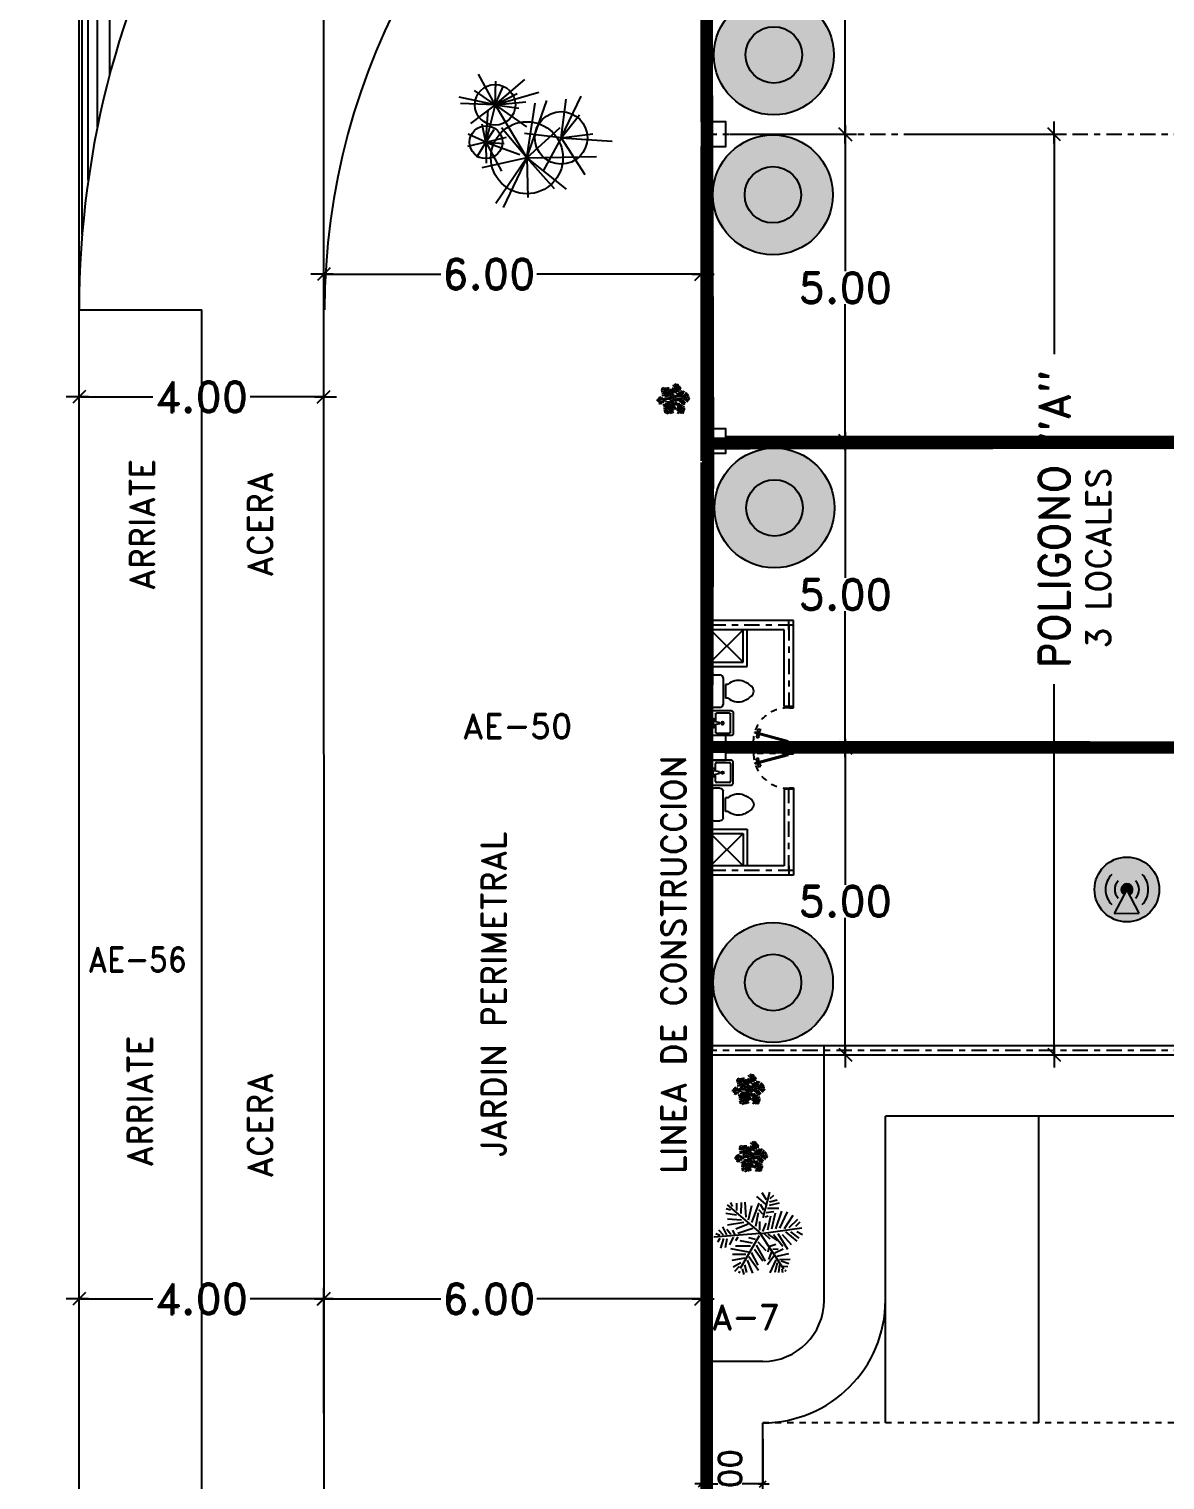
# Model space of a CAD drawing. Header units: millimetres. Extents: x 1590 to 1932, y -48 to 167.
# Drawn here: x 1619.78 to 1638.29, y 21.73 to 45.38 of the extents above; entities that cross this region are included whole.
import ezdxf
from ezdxf.enums import TextEntityAlignment as Align

# ---------------------------------------------------------------- set-up
doc = ezdxf.new("R2010")
doc.units = ezdxf.units.MM
doc.header["$LTSCALE"] = 0.1
doc.header["$MEASUREMENT"] = 0
doc.header["$PDMODE"] = 35
doc.header["$PDSIZE"] = 0.75
for name, pattern in [('CENTERX2', [4, 2.5, -0.5, 0.5, -0.5]), ('DASHED', [0.75, 0.5, -0.25]), ('HIDDEN2', [0.1875, 0.125, -0.0625])]:
    doc.linetypes.add(name, pattern=pattern)
doc.layers.get('0').update_dxf_attribs({"linetype": 'CONTINUOUS'})
doc.layers.get('DEFPOINTS').update_dxf_attribs({"linetype": 'CONTINUOUS'})
for name, color, linetype in [('_KTI_CONTROL', 7, 'CONTINUOUS'), ('A-FURN-PLNT', 1, 'CONTINUOUS'), ('ACCESSP02', 7, 'CONTINUOUS'), ('C-PRKG-CARS', 1, 'CONTINUOUS'), ('CABLEADO', 172, 'CONTINUOUS'), ('CALLES', 3, 'CONTINUOUS'), ('CAMARAS', 253, 'CONTINUOUS'), ('P-FIXT', 1, 'CONTINUOUS'), ('PARED', 4, 'CONTINUOUS'), ('PAREDES', 3, 'CONTINUOUS'), ('TERRENO', 4, 'CONTINUOUS'), ('TEXT', 3, 'CONTINUOUS')]:
    doc.layers.add(name, color=color, linetype=linetype)
doc.styles.add('ATT', font='txt')
doc.styles.add('ROMAND', font='romand.shx')
doc.dimstyles.new('URBA', dxfattribs={"dimtxt": 20, "dimasz": 0.5, "dimexe": 1.25, "dimexo": 0.63, "dimgap": 0.63, "dimtad": 0, "dimtih": 1, "dimtoh": 1, "dimzin": 1, "dimdsep": 46, "dimtxsty": 'ROMAND', "dimcen": 2.5, "dimclrd": 1, "dimclre": 1, "dimclrt": 3, "dimadec": 0, "dimazin": 0, "dimtfac": 1, "dimtmove": 0, "dimatfit": 3, "dimfxl": 1, "dimtvp": 1, "dimtolj": 1, "dimtzin": 1, "dimarcsym": 0})

# ---------------------------------------------------------------- blocks, each defined once
blk = doc.blocks.new('ARB-2')
at = {"color": 3}
for p, q in [((-0.071, 0.399), (-0.09, 0.651)), ((-0.071, 0.399), (-0.286, 0.557)), ((-0.071, 0.399), (-0.164, 0.554)), ((-0.071, 0.399), (0.004, 0.552)), ((-0.071, 0.399), (-0.295, 0.511)), ((-0.071, 0.399), (0.037, 0.497)), ((-0.071, 0.399), (0.201, 0.478)), ((-0.071, 0.399), (0.07, 0.44)), ((-0.071, 0.399), (-0.29, 0.348)), ((-0.071, 0.399), (-0.242, 0.179)), ((-0.242, 0.179), (-0.13, 0.387)), ((-0.071, 0.399), (0.108, 0.41)), ((-0.071, 0.399), (-0.017, -0.045)), ((-0.071, 0.399), (-0.017, -0.045)), ((-0.051, 0.398), (-0.071, 0.399)), ((-0.071, 0.399), (0.071, 0.162)), ((-0.071, 0.399), (0.256, 0.354)), ((-0.071, 0.399), (0.075, 0.306)), ((-0.071, 0.399), (0.142, 0.328)), ((-0.242, 0.179), (-0.337, 0.285)), ((-0.242, 0.179), (-0.214, 0.309)), ((-0.242, 0.179), (-0.15, 0.238)), ((-0.017, -0.045), (-0.097, 0.227)), ((-0.017, -0.045), (0.2, 0.292)), ((-0.017, -0.045), (0.284, 0.274)), ((0.268, -0.015), (0.415, 0.225)), ((-0.242, 0.179), (-0.376, 0.205)), ((-0.242, 0.179), (-0.35, 0.106)), ((-0.242, 0.179), (-0.303, 0.04)), ((-0.242, 0.179), (-0.226, -0.059)), ((-0.242, 0.179), (-0.054, -0.003)), ((-0.242, 0.179), (-0.092, 0.152)), ((-0.242, 0.179), (-0.126, 0.117)), ((-0.242, 0.179), (-0.242, 0.179)), ((0.268, -0.015), (0.038, 0.123)), ((0.268, -0.015), (0.524, 0.201)), ((0.268, -0.015), (0.413, 0.108)), ((-0.017, -0.045), (-0.345, 0.023)), ((-0.017, -0.045), (0.292, 0.056)), ((0.268, -0.015), (0.458, 0.082)), ((-0.017, -0.045), (-0.359, -0.256)), ((-0.017, -0.045), (-0.322, -0.304)), ((-0.017, -0.045), (-0.128, -0.31)), ((-0.017, -0.045), (0.149, -0.37)), ((-0.017, -0.045), (0.446, -0.242)), ((-0.017, -0.045), (0.073, -0.329)), ((0.268, -0.015), (0.052, -0.179)), ((0.268, -0.015), (0.596, -0.189)), ((0.268, -0.015), (0.316, -0.327)), ((0.268, -0.015), (0.488, -0.083))]:
    blk.add_line(p, q, dxfattribs=at)
for centre, radius in [((-0.071, 0.399), 0.147), ((-0.242, 0.179), 0.119), ((-0.017, -0.045), 0.261), ((0.268, -0.015), 0.19)]:
    blk.add_circle(centre, radius, dxfattribs=at)
blk = doc.blocks.new('UTP1$0$DIMBLOCK')
at = {"color": 1}
blk.add_line((-7.5, 0), (10.5, 0), dxfattribs=at)
at = {"color": 4}
blk.add_line((-5.25, -5.25), (5.25, 5.25), dxfattribs=at)
blk = doc.blocks.new('*D124')
at = {"layer": 'CALLES', "color": 1, "linetype": 'Continuous', "transparency": 16777216}
for p, q in [((1624.581, 39.523), (1624.581, 41.566)), ((1624.601, 41.386), (1626.488, 41.386)), ((1630.716, 41.386), (1628.052, 41.386)), ((1630.736, 39.523), (1630.736, 41.566))]:
    blk.add_line(p, q, dxfattribs=at)
at = {"layer": 'DEFPOINTS', "color": 0, "linetype": 'Continuous', "transparency": 16777216}
for p in [(1630.736, 41.386), (1624.581, 39.461), (1630.736, 39.461)]:
    blk.add_point(p, dxfattribs=at)
at = {"layer": 'CALLES', "color": 1, "linetype": 'Continuous', "transparency": 16777216, "xscale": 0.02, "yscale": 0.02, "zscale": 0.02, "rotation": 180}
blk.add_blockref('UTP1$0$DIMBLOCK', (1624.581, 41.386), dxfattribs=at)
at = {"layer": 'CALLES', "color": 1, "linetype": 'Continuous', "transparency": 16777216, "xscale": 0.02, "yscale": 0.02, "zscale": 0.02}
blk.add_blockref('UTP1$0$DIMBLOCK', (1630.736, 41.386), dxfattribs=at)
at = {"layer": 'CALLES', "color": 3, "linetype": 'Continuous', "transparency": 16777216, "insert": (1627.27, 41.386), "char_height": 0.5, "attachment_point": 5, "style": 'ROMAND'}
blk.add_mtext('\\A1;6.00', dxfattribs=at)
blk = doc.blocks.new('*D135')
at = {"layer": 'CALLES', "color": 1, "linetype": 'Continuous', "transparency": 16777216}
for p, q in [((1630.736, 22.399), (1630.736, 21.659)), ((1631.736, 22.399), (1631.736, 21.659)), ((1630.746, 21.669), (1631.005, 21.669)), ((1631.726, 21.669), (1631.4, 21.669))]:
    blk.add_line(p, q, dxfattribs=at)
at = {"layer": 'DEFPOINTS', "color": 0, "linetype": 'Continuous', "transparency": 16777216}
for p in [(1630.736, 22.409), (1631.736, 22.409), (1630.736, 21.669)]:
    blk.add_point(p, dxfattribs=at)
at = {"layer": 'CALLES', "color": 1, "linetype": 'Continuous', "transparency": 16777216, "xscale": 0.01, "yscale": 0.01, "zscale": 0.01, "rotation": 180}
blk.add_blockref('UTP1$0$DIMBLOCK', (1630.736, 21.669), dxfattribs=at)
at = {"layer": 'CALLES', "color": 1, "linetype": 'Continuous', "transparency": 16777216, "xscale": 0.01, "yscale": 0.01, "zscale": 0.01}
blk.add_blockref('UTP1$0$DIMBLOCK', (1631.736, 21.669), dxfattribs=at)
at = {"layer": 'CALLES', "color": 2, "linetype": 'Continuous', "transparency": 16777216, "insert": (1631.202, 21.669), "char_height": 0.375, "attachment_point": 5, "rotation": 90, "style": 'ROMAND'}
blk.add_mtext('\\A1;1.00', dxfattribs=at)
blk = doc.blocks.new('*D136')
at = {"layer": 'CALLES', "color": 1, "linetype": 'Continuous', "transparency": 16777216}
for p, q in [((1624.581, 22.822), (1624.581, 24.866)), ((1630.736, 22.822), (1630.736, 24.866)), ((1624.601, 24.686), (1626.488, 24.686)), ((1630.716, 24.686), (1628.052, 24.686))]:
    blk.add_line(p, q, dxfattribs=at)
at = {"layer": 'DEFPOINTS', "color": 0, "linetype": 'Continuous', "transparency": 16777216}
for p in [(1630.736, 24.686), (1624.581, 22.76), (1630.736, 22.76)]:
    blk.add_point(p, dxfattribs=at)
at = {"layer": 'CALLES', "color": 1, "linetype": 'Continuous', "transparency": 16777216, "xscale": 0.02, "yscale": 0.02, "zscale": 0.02, "rotation": 180}
blk.add_blockref('UTP1$0$DIMBLOCK', (1624.581, 24.686), dxfattribs=at)
at = {"layer": 'CALLES', "color": 1, "linetype": 'Continuous', "transparency": 16777216, "xscale": 0.02, "yscale": 0.02, "zscale": 0.02}
blk.add_blockref('UTP1$0$DIMBLOCK', (1630.736, 24.686), dxfattribs=at)
at = {"layer": 'CALLES', "color": 3, "linetype": 'Continuous', "transparency": 16777216, "insert": (1627.27, 24.686), "char_height": 0.5, "attachment_point": 5, "style": 'ROMAND'}
blk.add_mtext('\\A1;6.00', dxfattribs=at)
blk = doc.blocks.new('*D137')
at = {"color": 1, "linetype": 'Continuous', "lineweight": -2, "transparency": 16777216}
for p, q in [((1620.593, 24.16), (1620.593, 24.866)), ((1624.58, 24.16), (1624.58, 24.866)), ((1620.613, 24.686), (1621.793, 24.686)), ((1624.56, 24.686), (1623.38, 24.686))]:
    blk.add_line(p, q, dxfattribs=at)
at = {"layer": 'DEFPOINTS', "color": 0, "linetype": 'Continuous', "transparency": 16777216}
for p in [(1620.593, 24.686), (1620.593, 24.098), (1624.58, 24.098)]:
    blk.add_point(p, dxfattribs=at)
at = {"color": 1, "linetype": 'Continuous', "lineweight": -2, "transparency": 16777216, "xscale": 0.02, "yscale": 0.02, "zscale": 0.02, "rotation": 180}
blk.add_blockref('UTP1$0$DIMBLOCK', (1620.593, 24.686), dxfattribs=at)
at = {"color": 1, "linetype": 'Continuous', "lineweight": -2, "transparency": 16777216, "xscale": 0.02, "yscale": 0.02, "zscale": 0.02}
blk.add_blockref('UTP1$0$DIMBLOCK', (1624.58, 24.686), dxfattribs=at)
at = {"color": 3, "linetype": 'Continuous', "transparency": 16777216, "insert": (1622.586, 24.686), "char_height": 0.5, "attachment_point": 5, "style": 'ROMAND'}
blk.add_mtext('\\A1;4.00', dxfattribs=at)
blk = doc.blocks.new('*D138')
at = {"color": 1, "linetype": 'Continuous', "lineweight": -2, "transparency": 16777216}
for p, q in [((1620.593, 38.861), (1620.593, 39.566)), ((1624.58, 38.861), (1624.58, 39.566)), ((1620.613, 39.386), (1621.793, 39.386)), ((1624.56, 39.386), (1623.38, 39.386))]:
    blk.add_line(p, q, dxfattribs=at)
at = {"layer": 'DEFPOINTS', "color": 0, "linetype": 'Continuous', "transparency": 16777216}
for p in [(1620.593, 39.386), (1620.593, 38.798), (1624.58, 38.798)]:
    blk.add_point(p, dxfattribs=at)
at = {"color": 1, "linetype": 'Continuous', "lineweight": -2, "transparency": 16777216, "xscale": 0.02, "yscale": 0.02, "zscale": 0.02, "rotation": 180}
blk.add_blockref('UTP1$0$DIMBLOCK', (1620.593, 39.386), dxfattribs=at)
at = {"color": 1, "linetype": 'Continuous', "lineweight": -2, "transparency": 16777216, "xscale": 0.02, "yscale": 0.02, "zscale": 0.02}
blk.add_blockref('UTP1$0$DIMBLOCK', (1624.58, 39.386), dxfattribs=at)
at = {"color": 3, "linetype": 'Continuous', "transparency": 16777216, "insert": (1622.586, 39.386), "char_height": 0.5, "attachment_point": 5, "style": 'ROMAND'}
blk.add_mtext('\\A1;4.00', dxfattribs=at)
blk = doc.blocks.new('12PPLT13')
at = {"color": 0, "linetype": 'ByBlock'}
for p, q in [((0.043, 0.216), (0.118, 0.512)), ((0.018, 0.032), (-0.372, 0.365)), ((-0.313, 0.348), (-0.334, 0.395)), ((-0.264, 0.301), (-0.264, 0.385)), ((-0.213, 0.267), (-0.209, 0.393)), ((-0.154, 0.223), (-0.166, 0.397)), ((-0.13, 0.192), (-0.091, 0.357)), ((-0.091, 0.16), (-0.004, 0.385)), ((0.072, 0.374), (-0.032, 0.463)), ((0.05, 0.305), (0.011, 0.37)), ((0.082, 0.423), (0.032, 0.506)), ((0.114, 0.402), (0.206, 0.423)), ((0.114, 0.362), (0.232, 0.388)), ((0.125, 0.441), (0.165, 0.477)), ((-0.269, 0.244), (-0.391, 0.267)), ((-0.34, 0.304), (-0.387, 0.319)), ((-0.209, 0.188), (-0.374, 0.2)), ((-0.044, 0.117), (-0.012, 0.275)), ((0.039, 0.256), (-0.007, 0.309)), ((0.003, 0.07), (0.003, 0.172)), ((0.064, 0.226), (0.1, 0.238)), ((0.078, 0.277), (0.167, 0.287)), ((0.092, 0.327), (0.224, 0.327)), ((0.095, 0.074), (0.13, 0.239)), ((0.145, 0.085), (0.185, 0.271)), ((0.189, 0.085), (0.26, 0.294)), ((0.236, 0.093), (0.327, 0.286)), ((0.292, 0.089), (0.393, 0.247)), ((0.346, 0.104), (0.445, 0.2)), ((0.007, 0.034), (-0.532, -0.012)), ((-0.461, 0.009), (-0.508, 0.027)), ((-0.421, 0.013), (-0.475, 0.073)), ((-0.38, 0.017), (-0.429, 0.11)), ((-0.335, 0.019), (-0.382, 0.08)), ((-0.181, 0.16), (-0.372, 0.13)), ((-0.289, 0.021), (-0.311, 0.073)), ((-0.134, 0.14), (-0.275, 0.084)), ((-0.079, 0.089), (-0.252, 0.031)), ((-0.006, 0.006), (-0.224, -0.376)), ((0.007, 0.034), (0.279, -0.377)), ((0.018, 0.032), (0.492, 0.097)), ((0.039, 0.054), (0.078, 0.153)), ((0.055, 0.031), (0.118, -0.029)), ((0.098, 0.026), (0.204, -0.048)), ((0.161, 0.022), (0.271, -0.115)), ((0.213, 0.031), (0.327, -0.151)), ((0.264, 0.022), (0.367, -0.096)), ((0.303, 0.05), (0.433, -0.057)), ((0.361, 0.05), (0.457, -0.021)), ((0.421, 0.117), (0.472, 0.168)), ((0.436, 0.054), (0.5, 0.022)), ((-0.464, -0.026), (-0.49, -0.07)), ((-0.421, -0.026), (-0.454, -0.137)), ((-0.382, -0.03), (-0.4, -0.134)), ((-0.306, -0.009), (-0.35, -0.098)), ((-0.13, -0.183), (-0.335, -0.147)), ((-0.106, -0.115), (-0.28, -0.115)), ((-0.252, -0.011), (-0.278, -0.054)), ((-0.083, -0.08), (-0.224, -0.053)), ((-0.048, -0.037), (-0.126, -0.017)), ((-0.059, -0.151), (0.039, -0.286)), ((-0.04, -0.104), (0.067, -0.289)), ((-0.019, -0.066), (0.075, -0.164)), ((0.109, -0.131), (0.095, -0.185)), ((0.12, -0.114), (0.189, -0.092)), ((0.153, -0.15), (0.217, -0.147)), ((0.178, -0.194), (0.275, -0.148)), ((-0.173, -0.254), (-0.323, -0.28)), ((-0.158, -0.214), (-0.316, -0.214)), ((-0.217, -0.308), (-0.308, -0.359)), ((-0.177, -0.333), (-0.151, -0.423)), ((-0.145, -0.277), (-0.083, -0.43)), ((-0.126, -0.237), (-0.012, -0.395)), ((-0.098, -0.19), (-0.02, -0.336)), ((0.165, -0.23), (0.092, -0.334)), ((0.139, -0.18), (0.104, -0.269)), ((0.189, -0.273), (0.121, -0.427)), ((0.206, -0.308), (0.178, -0.423)), ((0.206, -0.23), (0.342, -0.202)), ((0.232, -0.33), (0.222, -0.423)), ((0.232, -0.269), (0.356, -0.266)), ((0.253, -0.287), (0.342, -0.316)), ((-0.237, -0.352), (-0.292, -0.411)), ((-0.233, -0.408), (-0.241, -0.43)), ((-0.201, -0.38), (-0.181, -0.443)), ((0.261, -0.377), (0.267, -0.423)), ((0.275, -0.348), (0.328, -0.352)), ((0.293, -0.395), (0.311, -0.401))]:
    blk.add_line(p, q, dxfattribs=at)
at = {"color": 0, "linetype": 'ByBlock', "style": 'ATT'}
for tag, p, flags in [('ITEM', (-1, -3.25), 3), ('ROOM_NUMBER', (-1, -4.583), 1)]:
    blk.add_attdef(tag, p, '', height=1, dxfattribs=dict(at, flags=flags))
blk = doc.blocks.new('*D306')
at = {"color": 1, "linetype": 'Continuous', "transparency": 16777216}
for p, q in [((1631.198, 50.587), (1633.261, 50.587)), ((1633.081, 50.567), (1633.081, 47.577)), ((1633.081, 43.685), (1633.081, 47.037)), ((1631.198, 43.665), (1633.261, 43.665))]:
    blk.add_line(p, q, dxfattribs=at)
at = {"layer": 'DEFPOINTS', "color": 0, "linetype": 'Continuous', "transparency": 16777216}
for p in [(1631.136, 50.587), (1631.136, 43.665), (1633.081, 43.665)]:
    blk.add_point(p, dxfattribs=at)
at = {"color": 1, "linetype": 'Continuous', "transparency": 16777216, "xscale": 0.02, "yscale": 0.02, "zscale": 0.02}
for p, rotation in [((1633.081, 50.587), 90), ((1633.081, 43.665), 270)]:
    blk.add_blockref('UTP1$0$DIMBLOCK', p, dxfattribs=dict(at, rotation=rotation))
at = {"color": 3, "linetype": 'Continuous', "transparency": 16777216, "insert": (1633.081, 47.307), "char_height": 0.5, "attachment_point": 5, "style": 'ROMAND'}
blk.add_mtext('\\A1;6.92', dxfattribs=at)
blk = doc.blocks.new('*D307')
at = {"color": 1, "linetype": 'Continuous', "transparency": 16777216}
for p, q in [((1631.198, 38.665), (1633.261, 38.665)), ((1633.081, 38.645), (1633.081, 36.435)), ((1633.081, 33.685), (1633.081, 35.895)), ((1630.798, 33.665), (1633.261, 33.665))]:
    blk.add_line(p, q, dxfattribs=at)
at = {"layer": 'DEFPOINTS', "color": 0, "linetype": 'Continuous', "transparency": 16777216}
for p in [(1631.136, 38.665), (1630.736, 33.665), (1633.081, 33.665)]:
    blk.add_point(p, dxfattribs=at)
at = {"color": 1, "linetype": 'Continuous', "transparency": 16777216, "xscale": 0.02, "yscale": 0.02, "zscale": 0.02}
for p, rotation in [((1633.081, 38.665), 90), ((1633.081, 33.665), 270)]:
    blk.add_blockref('UTP1$0$DIMBLOCK', p, dxfattribs=dict(at, rotation=rotation))
at = {"color": 3, "linetype": 'Continuous', "transparency": 16777216, "insert": (1633.081, 36.165), "char_height": 0.5, "attachment_point": 5, "style": 'ROMAND'}
blk.add_mtext('\\A1;5.00', dxfattribs=at)
blk = doc.blocks.new('*D308')
at = {"color": 1, "linetype": 'Continuous', "transparency": 16777216}
for p, q in [((1630.798, 33.665), (1633.261, 33.665)), ((1633.081, 33.645), (1633.081, 31.435)), ((1633.081, 28.685), (1633.081, 30.895)), ((1630.798, 28.665), (1633.261, 28.665))]:
    blk.add_line(p, q, dxfattribs=at)
at = {"layer": 'DEFPOINTS', "color": 0, "linetype": 'Continuous', "transparency": 16777216}
for p in [(1630.736, 33.665), (1630.736, 28.665), (1633.081, 28.665)]:
    blk.add_point(p, dxfattribs=at)
at = {"color": 1, "linetype": 'Continuous', "transparency": 16777216, "xscale": 0.02, "yscale": 0.02, "zscale": 0.02}
for p, rotation in [((1633.081, 33.665), 90), ((1633.081, 28.665), 270)]:
    blk.add_blockref('UTP1$0$DIMBLOCK', p, dxfattribs=dict(at, rotation=rotation))
at = {"color": 3, "linetype": 'Continuous', "transparency": 16777216, "insert": (1633.081, 31.165), "char_height": 0.5, "attachment_point": 5, "style": 'ROMAND'}
blk.add_mtext('\\A1;5.00', dxfattribs=at)
blk = doc.blocks.new('15PLAV06')
at = {"color": 0, "linetype": 'ByBlock'}
for p, q in [((0, 8.5), (0, -8.5)), ((16.5, 10), (1.5, 10)), ((2, -1.5), (2, 1.5)), ((7, 0.5), (3, 1.5)), ((4, 1.25), (4, 7.25)), ((4.75, 8), (15.25, 8)), ((7, -0.5), (7, 0.5)), ((16, 7.25), (16, -7.25)), ((18, -8.5), (18, 8.5)), ((1.5, -10), (16.5, -10)), ((3, -1.5), (7, -0.5)), ((4, -7.25), (4, -1.25)), ((15.25, -8), (4.75, -8))]:
    blk.add_line(p, q, dxfattribs=at)
for centre in [(2.5, 2.5), (9.5, 0), (2.5, -2.5)]:
    blk.add_circle(centre, 1, dxfattribs=at)
for centre, radius, start, end in [((1.5, 8.5), 1.5, 90, 180), ((4.75, 7.25), 0.75, 90, 180), ((15.25, 7.25), 0.75, 0, 90), ((16.5, 8.5), 1.5, 0, 90), ((1.5, -8.5), 1.5, 180, 270), ((4.75, -7.25), 0.75, 180, 270), ((15.25, -7.25), 0.75, 270, 0), ((16.5, -8.5), 1.5, 270, 0)]:
    blk.add_arc(centre, radius, start, end, dxfattribs=at)
at = {"color": 0, "linetype": 'ByBlock', "style": 'ATT'}
for tag, p, flags in [('ROOM_NUMBER', (0, -29), 1), ('ITEM', (0, -20), 3)]:
    blk.add_attdef(tag, p, '', height=6, dxfattribs=dict(at, flags=flags))
blk = doc.blocks.new('P-GIRO-D')
at = {"color": 2}
for p, q in [((-0.31, 0.963), (-0.389, 0.952)), ((-0.389, 0.952), (-0.371, 0.884)), ((-0.297, 0.915), (-0.371, 0.884)), ((-0.281, 1.048), (-0.31, 1.041)), ((-0.31, 1.041), (-0.069, 0.142)), ((-0.31, 0.963), (-0.297, 0.915)), ((-0.288, 0.958), (-0.307, 0.953)), ((-0.28, 0.929), (-0.299, 0.924)), ((-0.281, 1.048), (-0.04, 0.15)), ((-0.239, 0.971), (-0.259, 0.966)), ((-0.232, 0.942), (-0.251, 0.937)), ((-0.242, 0.981), (-0.167, 1.011)), ((-0.242, 0.981), (-0.229, 0.933)), ((-0.229, 0.933), (-0.149, 0.944)), ((-0.167, 1.011), (-0.149, 0.944)), ((-1, 0.15), (-0.97, 0.15)), ((-0.96, 0), (-1, 0)), ((-0.97, 0.15), (-0.97, 0.1)), ((-0.97, 0.1), (-0.96, 0.1)), ((-0.96, 0.1), (-0.96, 0)), ((-0.04, 0.15), (-0.069, 0.142)), ((-0.04, 0.1), (-0.04, 0)), ((-0.03, 0.1), (-0.04, 0.1)), ((-0.04, 0), (0, 0)), ((-0.03, 0.15), (-0.03, 0.1)), ((0, 0.15), (-0.03, 0.15))]:
    blk.add_line(p, q, dxfattribs=at)
at = {"color": 1, "linetype": 'HIDDEN2'}
blk.add_line((-0.03, 0.15), (-0.03, 1.08), dxfattribs=at)
blk.add_arc((-0.04, 0.15), 0.93, 89.3839, 180, dxfattribs=at)
blk = doc.blocks.new('15PTOI01')
at = {"color": 0, "linetype": 'ByBlock'}
for p, q in [((2, 10.5), (6, 10.5)), ((0, -8.5), (0, 8.5)), ((8, 8.5), (8, -8.5)), ((9.5, 4.375), (9.5, -4.375)), ((11.25, 4.375), (9.5, 4.375)), ((11.25, -4.375), (9.5, -4.375)), ((6, -10.5), (2, -10.5))]:
    blk.add_line(p, q, dxfattribs=at)
for centre, radius, start, end in [((2, 8.5), 2, 90, 180), ((6, 8.5), 2, 0, 90), ((17.766404, -2.827313), 9.712715, 75.184599, 132.137709), ((13.6875, -12.03125), 19.717859, 49.950272, 70.559965), ((23.458333, 0), 4.229167, 313.602819, 46.397181), ((2, -8.5), 2, 180, 270), ((6, -8.5), 2, 270, 0), ((17.766404, 2.827313), 9.712715, 227.862291, 284.815401), ((13.6875, 12.03125), 19.717859, 289.440035, 310.049728)]:
    blk.add_arc(centre, radius, start, end, dxfattribs=at)
at = {"color": 0, "linetype": 'ByBlock', "style": 'ATT'}
for tag, p, flags in [('ITEM', (0, -23), 3), ('ROOM_NUMBER', (0, -32), 1)]:
    blk.add_attdef(tag, p, '', height=6, dxfattribs=dict(at, flags=flags))
blk = doc.blocks.new('ss1')
at = {"layer": '_KTI_CONTROL', "color": 1}
for points in [[(0.141, 0.122, 0), (0.141, 0.122, 0), (0.141, 0.122, 0), (0.141, 0.122, 0), (0.141, 0.122, 0)], [(0.141, 0.122, 0), (0.141, 0.122, 0), (0.141, 0.122, 0), (0.141, 0.122, 0), (0.141, 0.122, 0), (0.141, 0.122, 0), (0.141, 0.122, 0), (0.141, 0.122, 0), (0.141, 0.122, 0), (0.141, 0.122, 0), (0.141, 0.122, 0)]]:
    blk.add_polyline3d(points, dxfattribs=at)
at = {"layer": '_KTI_CONTROL'}
for points in [[(0.141, 0.122, 0), (0.141, 0.122, 0), (0.141, 0.122, 0), (0.141, 0.122, 0)], [(0.141, 0.122, 0), (0.141, 0.122, 0)]]:
    blk.add_polyline3d(points, dxfattribs=at)
at = {"layer": 'P-FIXT', "xscale": 0.0254, "yscale": 0.0254, "zscale": 0.0254}
blk.add_blockref('15PTOI01', (17.719, 12.528), dxfattribs=at)
blk = doc.blocks.new('*D339')
at = {"color": 1, "linetype": 'Continuous', "transparency": 16777216}
for p, q in [((1631.198, 43.665), (1633.261, 43.665)), ((1633.081, 43.645), (1633.081, 41.435)), ((1633.081, 38.685), (1633.081, 40.895)), ((1630.798, 38.665), (1633.261, 38.665))]:
    blk.add_line(p, q, dxfattribs=at)
at = {"layer": 'DEFPOINTS', "color": 0, "linetype": 'Continuous', "transparency": 16777216}
for p in [(1631.136, 43.665), (1630.736, 38.665), (1633.081, 38.665)]:
    blk.add_point(p, dxfattribs=at)
at = {"color": 1, "linetype": 'Continuous', "transparency": 16777216, "xscale": 0.02, "yscale": 0.02, "zscale": 0.02}
for p, rotation in [((1633.081, 43.665), 90), ((1633.081, 38.665), 270)]:
    blk.add_blockref('UTP1$0$DIMBLOCK', p, dxfattribs=dict(at, rotation=rotation))
at = {"color": 3, "linetype": 'Continuous', "transparency": 16777216, "insert": (1633.081, 41.165), "char_height": 0.5, "attachment_point": 5, "style": 'ROMAND'}
blk.add_mtext('\\A1;5.00', dxfattribs=at)
blk = doc.blocks.new('*D349')
at = {"color": 1, "linetype": 'Continuous', "transparency": 16777216}
for p, q in [((1634.152, 43.665), (1636.666, 43.665)), ((1636.486, 43.645), (1636.486, 40.079)), ((1636.486, 28.685), (1636.486, 34.706)), ((1634.152, 28.665), (1636.666, 28.665))]:
    blk.add_line(p, q, dxfattribs=at)
at = {"layer": 'DEFPOINTS', "color": 0, "linetype": 'Continuous', "transparency": 16777216}
for p in [(1634.089, 43.665), (1634.089, 28.665), (1636.486, 28.665)]:
    blk.add_point(p, dxfattribs=at)
at = {"color": 1, "linetype": 'Continuous', "transparency": 16777216, "xscale": 0.02, "yscale": 0.02, "zscale": 0.02}
for p, rotation in [((1636.486, 43.665), 90), ((1636.486, 28.665), 270)]:
    blk.add_blockref('UTP1$0$DIMBLOCK', p, dxfattribs=dict(at, rotation=rotation))
at = {"color": 3, "linetype": 'Continuous', "transparency": 16777216, "insert": (1636.486, 37.393), "char_height": 0.5, "attachment_point": 5, "rotation": 90, "style": 'ROMAND'}
blk.add_mtext('\\A1;POLIGONO "A"', dxfattribs=at)
blk = doc.blocks.new('cams')
at = {"layer": 'CAMARAS', "linetype": 'Continuous', "true_color": 0xffffff}
h = blk.add_hatch(color=7, dxfattribs=at)
h.dxf.hatch_style = 1
h.paths.add_polyline_path([(-0.977, 0, 1), (0.977, 0, 1)])
h.paths.add_polyline_path([(0.46, 0, -1), (-0.46, 0, -1)], flags=16)
at = {"layer": 'CAMARAS', "linetype": 'Continuous', "true_color": 0x939598}
h = blk.add_hatch(color=252, dxfattribs=at)
h.dxf.hatch_style = 1
h.paths.add_polyline_path([(-0.46, 0, 1), (0.46, 0, 1)])
at = {"layer": 'CAMARAS', "color": 0, "linetype": 'Continuous'}
for radius in [0.977, 0.977, 0.977, 0.46]:
    blk.add_circle((0, 0), radius, dxfattribs=at)
blk = doc.blocks.new('PuntoAcceso02')
at = {"layer": 'ACCESSP02', "linetype": 'Continuous'}
h = blk.add_hatch(color=256, dxfattribs=at)
h.set_gradient(color1=(237, 31, 36), color2=(247, 171, 174))
h.paths.add_polyline_path([(-0.528, 0, 1), (0.528, 0, 1)])
h.paths.add_polyline_path([(0.042, -0.082), (0.2, -0.388), (-0.209, -0.39), (-0.043, -0.081, -4.049664)], flags=16)
h = blk.add_hatch(color=256, dxfattribs=at)
h.set_gradient(color1=(247, 171, 174), color2=(247, 171, 174))
h.paths.add_polyline_path([(-0.209, -0.39), (0.2, -0.388), (0, 0)])
h = blk.add_hatch(color=256, dxfattribs=at)
h.set_gradient(color1=(153, 27, 30), color2=(237, 31, 36))
h.paths.add_polyline_path([(0, 0), (0.042, -0.082, 4.049664), (-0.043, -0.081)])
at = {"layer": 'ACCESSP02', "color": 18, "linetype": 'Continuous', "true_color": 0x000000}
for p, q in [((0, 0), (-0.209, -0.39)), ((0.2, -0.388), (0, 0)), ((-0.209, -0.39), (0.2, -0.388))]:
    blk.add_line(p, q, dxfattribs=at)
blk.add_circle((0, 0), 0.528, dxfattribs=at)
for radius, start, end in [(0.349, 134.9548, 225.0265), (0.349, 314.9548, 45.0265), (0.199, 134.9548, 225.0265), (0.092, 297.3127, 241.8295), (0.199, 314.9548, 45.0265)]:
    blk.add_arc((0, 0), radius, start, end, dxfattribs=at)

msp = doc.modelspace()

# ---------------------------------------------------------------- linework, layer by layer
at = {"color": 2, "linetype": 'Continuous'}
for p, q in [((1620.5927, 37.2868), (1620.5927, 54.2734)), ((1620.5927, -5.4342), (1620.5927, 53.917)), ((1636.2358, 22.6654), (1636.2358, 27.6654)), ((1633.7358, 22.6654), (1633.7358, 24.6654))]:
    msp.add_line(p, q, dxfattribs=at)
at = {"layer": 'C-PRKG-CARS', "color": 2}
for p in [(1620.5927, 40.8012), (1622.5927, 14.7339)]:
    msp.add_line(p, (1622.5927, 40.8012), dxfattribs=at)
at = {"layer": 'CABLEADO', "linetype": 'Continuous', "const_width": 0.2}
for points in [[(1647.6955, 50.4849), (1630.8067, 50.4854), (1630.846, 38.6268), (1647.7299, 38.65)], [(1630.846, 38.6268), (1630.8292, 33.68), (1647.3831, 33.6654)], [(1630.8292, 33.68), (1630.8185, 7.247)]]:
    msp.add_lwpolyline(points, dxfattribs=at)
at = {"layer": 'CALLES', "color": 1, "linetype": 'Continuous'}
for p, q in [((1620.6427, 42.0249), (1620.6427, 53.9234)), ((1620.7427, 42.9172), (1620.7427, 53.6797)), ((1620.8927, 43.7862), (1620.8927, 53.461)), ((1621.0927, 44.6418), (1621.0927, 53.2734))]:
    msp.add_line(p, q, dxfattribs=at)
at = {"layer": 'CALLES', "color": 4, "linetype": 'Continuous'}
for points in [[(1630.7358, 43.4654), (1631.1358, 43.4654), (1631.1358, 43.8654), (1630.7358, 43.8654)], [(1630.7358, 38.4654), (1631.1358, 38.4654), (1631.1358, 38.8654), (1630.7358, 38.8654)], [(1630.7358, 33.4654), (1631.1358, 33.4654), (1631.1358, 33.8654), (1630.7358, 33.8654)]]:
    msp.add_lwpolyline(points, close=True, dxfattribs=at)
at = {"layer": 'CALLES', "color": 3, "linetype": 'Continuous'}
for radius in [15, 11]:
    msp.add_arc((1635.5927, 40.8012), radius, 120, 180, dxfattribs=at)
at = {"layer": 'PARED', "color": 4}
for p, q in [((1630.7358, 43.8654), (1630.7358, 50.1869)), ((1630.7358, 38.3404), (1630.7358, 43.4654)), ((1631.1358, 38.7404), (1647.5081, 38.7404)), ((1631.1358, 38.5904), (1647.5081, 38.5904)), ((1630.7358, 33.2154), (1630.7358, 38.3154)), ((1631.1358, 33.7404), (1647.3831, 33.7404)), ((1631.1358, 33.5904), (1647.3831, 33.5904)), ((1630.7358, 28.1404), (1630.7358, 33.2154)), ((1630.7358, 28.6654), (1647.7831, 28.6654)), ((1653.7358, 27.6654), (1633.7358, 27.6654)), ((1633.7358, 24.6654), (1633.7358, 27.6654)), ((1631.7358, 16.6654), (1631.7358, 22.6654))]:
    msp.add_line(p, q, dxfattribs=at)
at = {"layer": 'PARED', "color": 3}
for p, q in [((1630.8858, 43.8654), (1630.8858, 50.1869)), ((1630.7358, 44.3904), (1630.7358, 44.9904)), ((1630.8858, 44.3904), (1630.8858, 44.9904)), ((1630.8858, 38.8654), (1630.8858, 43.4654)), ((1630.7358, 42.9404), (1630.7358, 42.3404)), ((1630.8858, 42.9404), (1630.8858, 42.3404)), ((1630.8858, 33.8654), (1630.8858, 38.4654)), ((1630.7358, 34.3904), (1630.7358, 34.9904)), ((1630.8858, 34.3904), (1630.8858, 34.9904)), ((1630.8858, 33.3404), (1630.8858, 33.4654)), ((1630.7358, 32.9404), (1630.7358, 32.3404)), ((1630.8858, 28.8154), (1630.8858, 32.9404)), ((1630.8858, 32.9404), (1630.8858, 32.3404)), ((1632.7358, 24.6654), (1632.7358, 28.7904)), ((1630.7358, 11.3154), (1630.7358, 28.1404)), ((1631.7358, 23.6654), (1630.7358, 23.6654))]:
    msp.add_line(p, q, dxfattribs=at)
at = {"layer": 'PARED', "color": 1}
for p, q in [((1630.7858, 44.3904), (1630.7858, 44.9922)), ((1630.8358, 44.3904), (1630.8358, 44.9922)), ((1630.7858, 42.9404), (1630.7858, 42.3386)), ((1630.8358, 42.9404), (1630.8358, 42.3386)), ((1630.884, 35.0604), (1631.414, 35.5904)), ((1631.414, 35.0604), (1630.884, 35.5904)), ((1630.7858, 34.3904), (1630.7858, 34.9922)), ((1630.8358, 34.3904), (1630.8358, 34.9922)), ((1630.7858, 32.9404), (1630.7858, 32.3386)), ((1630.8358, 32.9404), (1630.8358, 32.3386)), ((1631.414, 32.2704), (1630.884, 31.7404)), ((1630.884, 32.2704), (1631.414, 31.7404))]:
    msp.add_line(p, q, dxfattribs=at)
at = {"layer": 'PARED', "color": 8, "linetype": 'CENTERX2'}
for p, q in [((1630.7358, 43.6654), (1647.9081, 43.6654)), ((1630.7358, 38.6654), (1647.9081, 38.6654)), ((1632.159, 35.5904), (1632.159, 35.7404)), ((1632.234, 35.6654), (1630.7358, 35.6654)), ((1632.159, 35.6654), (1632.159, 34.3404)), ((1630.7358, 33.6654), (1647.7831, 33.6654)), ((1632.159, 31.6654), (1632.159, 32.9904)), ((1632.159, 31.7404), (1632.159, 31.5904)), ((1632.234, 31.6654), (1630.7358, 31.6654)), ((1630.7358, 28.7404), (1647.7081, 28.7404))]:
    msp.add_line(p, q, dxfattribs=at)
at = {"layer": 'PARED', "color": 2}
for p, q in [((1632.234, 34.3404), (1632.084, 34.3404)), ((1632.234, 32.9904), (1632.084, 32.9904)), ((1630.8858, 28.8154), (1647.6331, 28.8154))]:
    msp.add_line(p, q, dxfattribs=at)
at = {"layer": 'PARED', "color": 4}
msp.add_arc((1631.7358, 24.6654), 2, 270, 0, dxfattribs=at)
at = {"layer": 'PARED', "color": 3}
msp.add_arc((1631.7358, 24.6654), 1, 270, 0, dxfattribs=at)
at = {"layer": 'PAREDES', "color": 2, "linetype": 'DASHED'}
msp.add_line((1654.2358, 22.6654), (1631.7358, 22.6654), dxfattribs=at)
at = {"layer": 'TERRENO', "color": 5, "linetype": 'Continuous'}
msp.add_line((1624.5927, -20.9342), (1624.5672, 128.1062), dxfattribs=at)
at = {"layer": 'TERRENO', "color": 4, "linetype": 'Continuous'}
for p, q in [((1630.8858, 44.9904), (1630.7358, 44.9904)), ((1630.8858, 44.3904), (1630.7358, 44.3904)), ((1630.8858, 42.9404), (1630.7358, 42.9404)), ((1630.8858, 42.3404), (1630.7358, 42.3404)), ((1630.8858, 34.9904), (1630.7358, 34.9904)), ((1630.8858, 34.3904), (1630.7358, 34.3904)), ((1630.8858, 32.9404), (1630.7358, 32.9404)), ((1630.8858, 32.3404), (1630.7358, 32.3404))]:
    msp.add_line(p, q, dxfattribs=at)
at = {"layer": 'TERRENO', "color": 2, "linetype": 'Continuous'}
for p, q in [((1632.234, 35.7404), (1630.8858, 35.7404)), ((1632.234, 34.3404), (1632.234, 35.7404)), ((1632.084, 35.5904), (1630.8858, 35.5904)), ((1631.414, 35.0604), (1631.414, 35.5904)), ((1631.484, 34.9904), (1631.484, 35.5904)), ((1632.084, 34.3404), (1632.084, 35.5904)), ((1630.884, 35.0604), (1631.414, 35.0604)), ((1630.884, 34.9904), (1631.484, 34.9904)), ((1632.084, 32.9904), (1632.084, 31.7404)), ((1632.234, 32.9904), (1632.234, 31.5904)), ((1630.884, 32.3404), (1631.484, 32.3404)), ((1630.884, 32.2704), (1631.414, 32.2704)), ((1631.414, 32.2704), (1631.414, 31.7404)), ((1631.484, 32.3404), (1631.484, 31.7404)), ((1632.084, 31.7404), (1630.8858, 31.7404)), ((1632.234, 31.5904), (1630.8858, 31.5904))]:
    msp.add_line(p, q, dxfattribs=at)

# ---------------------------------------------------------------- block references
at = {"color": 1, "linetype": 'Continuous', "xscale": -1, "rotation": 180}
msp.add_blockref('ss1', (1613.1666, 45.2697), dxfattribs=at)
at = {"color": 1, "linetype": 'Continuous'}
msp.add_blockref('ss1', (1613.1666, 22.0611), dxfattribs=at)
at = {"layer": 'A-FURN-PLNT', "color": 8, "xscale": 0.525000000000091, "yscale": 0.525000000000091, "zscale": 0.525000000000091}
for p in [(1630.2847, 39.3338), (1631.5125, 28.0825), (1631.5534, 26.9845)]:
    msp.add_blockref('12PPLT13', p, dxfattribs=at)
at = {"layer": 'A-FURN-PLNT', "xscale": 1.400000000000091, "yscale": 1.400000000000091, "zscale": 1.400000000000091}
msp.add_blockref('12PPLT13', (1631.6831, 25.7057), dxfattribs=at)
at = {"layer": 'ACCESSP02', "linetype": 'Continuous'}
msp.add_blockref('PuntoAcceso02', (1637.6709, 31.3573), dxfattribs=at)
at = {"layer": 'CAMARAS', "color": 0, "linetype": 'Continuous'}
for p in [(1631.9154, 44.9579), (1631.9007, 42.6794), (1631.926, 37.5752), (1631.9033, 29.8421)]:
    msp.add_blockref('cams', p, dxfattribs=at)
at = {"layer": 'P-FIXT', "xscale": -0.02031999999999812, "yscale": 0.02031999999999812, "zscale": 0.02032, "rotation": 180}
msp.add_blockref('15PLAV06', (1630.8858, 34.0686), dxfattribs=at)
at = {"layer": 'P-FIXT', "xscale": 0.02031999999999812, "yscale": 0.02031999999999812, "zscale": 0.02031999999999812}
msp.add_blockref('15PLAV06', (1630.8858, 33.2622), dxfattribs=at)
at = {"layer": 'PARED', "yscale": 0.6, "rotation": 90}
for p, xscale in [((1632.234, 33.7404), -0.6), ((1632.234, 33.5904), 0.6)]:
    msp.add_blockref('P-GIRO-D', p, dxfattribs=dict(at, xscale=xscale))
at = {"layer": 'PAREDES', "xscale": 2.25, "yscale": 2.25, "zscale": 2.25, "rotation": 24.13485782269226}
msp.add_blockref('ARB-2', (1627.8855, 43.3909), dxfattribs=at)

# ---------------------------------------------------------------- texts
at = {"layer": 'TEXT', "style": 'ROMAND'}
for s, p in [('ARRIATE', (1621.8183, 37.3062)), ('ACERA', (1623.7411, 37.3062)), ('JARDIN PERIMETRAL', (1627.5491, 29.631)), ('ARRIATE', (1621.7822, 27.9095)), ('ACERA', (1623.7411, 27.514))]:
    msp.add_text(s, height=0.4, rotation=90, dxfattribs=at).set_placement(p, align=Align.CENTER)
at = {"layer": 'TEXT', "color": 2, "style": 'ROMAND'}
msp.add_text('3 LOCALES', height=0.4, rotation=90, dxfattribs=at).set_placement((1637.4041, 36.7591), align=Align.CENTER)
for s, p in [('AE-50', (1626.8463, 33.8181)), ('A-7', (1630.9041, 24.1863))]:
    msp.add_text(s, height=0.4, dxfattribs=at).set_placement(p)
at = {"layer": 'TEXT', "style": 'ROMAND'}
msp.add_text('LINEA DE CONSTRUCCION', height=0.4, rotation=90, dxfattribs=at).set_placement((1630.4807, 26.7218))
at = {"layer": 'TEXT', "color": 2, "style": 'ROMAND', "width": 0.9}
msp.add_text('AE-56', height=0.4, dxfattribs=at).set_placement((1620.7426, 30.0157))

# ---------------------------------------------------------------- dimensions: what is measured, and where the dimension line sits
at = {"color": 7, "linetype": 'Continuous'}
dim = msp.add_linear_dim(base=(1633.0807, 43.6654), p1=(1631.1358, 50.5869), p2=(1631.1358, 43.6654), angle=90, dimstyle='URBA', override={"dimtxt": 0.5, "dimasz": 0.02, "dimexe": 0.18, "dimexo": 0.0625, "dimgap": 0.02, "dimzin": 0, "dimblk1": 'UTP1$0$DIMBLOCK', "dimblk2": 'UTP1$0$DIMBLOCK', "dimsah": 1, "dimcen": 0.09, "dimtdec": 4, "dimtofl": 0, "dimtvp": 0, "dimtzin": 0}, dxfattribs=at)
dim.commit()
dim.dimension.update_dxf_attribs({"geometry": '*D306', "text_midpoint": (1633.0807, 47.3067), "dimtype": 160})
for base, p1, p2, override, picture, middle in [((1633.0807, 38.6654), (1631.1358, 43.6654), (1630.7358, 38.6654), {"dimtxt": 0.5, "dimasz": 0.02, "dimexe": 0.18, "dimexo": 0.0625, "dimgap": 0.02, "dimzin": 0, "dimblk1": 'UTP1$0$DIMBLOCK', "dimblk2": 'UTP1$0$DIMBLOCK', "dimsah": 1, "dimcen": 0.09, "dimtdec": 4, "dimtofl": 0, "dimtvp": 0, "dimtzin": 0}, '*D339', (1633.0807, 41.1654)), ((1633.0807, 33.6654), (1631.1358, 38.6654), (1630.7358, 33.6654), {"dimtxt": 0.5, "dimasz": 0.02, "dimexe": 0.18, "dimexo": 0.0625, "dimgap": 0.02, "dimzin": 0, "dimblk1": 'UTP1$0$DIMBLOCK', "dimblk2": 'UTP1$0$DIMBLOCK', "dimsah": 1, "dimcen": 0.09, "dimtdec": 4, "dimtofl": 0, "dimtvp": 0, "dimtzin": 0}, '*D307', (1633.0807, 36.1654)), ((1633.0807, 28.6654), (1630.7358, 33.6654), (1630.7358, 28.6654), {"dimtxt": 0.5, "dimasz": 0.02, "dimexe": 0.18, "dimexo": 0.0625, "dimgap": 0.02, "dimzin": 0, "dimblk1": 'UTP1$0$DIMBLOCK', "dimblk2": 'UTP1$0$DIMBLOCK', "dimsah": 1, "dimcen": 0.09, "dimtdec": 4, "dimtofl": 0, "dimtmove": 1, "dimtvp": 0, "dimtzin": 0}, '*D308', (1633.0807, 31.1654))]:
    dim = msp.add_linear_dim(base=base, p1=p1, p2=p2, angle=90, dimstyle='URBA', override=override, dxfattribs=at)
    dim.commit()
    dim.dimension.update_dxf_attribs({"geometry": picture, "text_midpoint": middle})
at = {"color": 3, "linetype": 'Continuous'}
dim = msp.add_linear_dim(base=(1636.4855, 28.6654), p1=(1634.0894, 43.6654), p2=(1634.0894, 28.6654), angle=90, text='POLIGONO "A"', dimstyle='URBA', override={"dimtxt": 0.5, "dimasz": 0.02, "dimexe": 0.18, "dimexo": 0.0625, "dimgap": 0.02, "dimzin": 0, "dimblk1": 'UTP1$0$DIMBLOCK', "dimblk2": 'UTP1$0$DIMBLOCK', "dimsah": 1, "dimcen": 0.09, "dimtdec": 4, "dimtofl": 0, "dimtvp": 0, "dimtzin": 0}, dxfattribs=at)
dim.commit()
dim.dimension.update_dxf_attribs({"geometry": '*D349', "text_midpoint": (1636.4855, 37.3926), "dimtype": 160, "text_rotation": 90})
for base, p1, p2, picture, middle in [((1620.5927, 39.3863), (1624.58, 38.7984), (1620.5927, 38.7984), '*D138', (1622.5863, 39.3863)), ((1620.5927, 24.6856), (1624.58, 24.0977), (1620.5927, 24.0977), '*D137', (1622.5863, 24.6856))]:
    dim = msp.add_linear_dim(base=base, p1=p1, p2=p2, text='4.00', dimstyle='URBA', override={"dimtxt": 0.5, "dimasz": 0.02, "dimexe": 0.18, "dimexo": 0.0625, "dimgap": 0.02, "dimzin": 0, "dimblk1": 'UTP1$0$DIMBLOCK', "dimblk2": 'UTP1$0$DIMBLOCK', "dimsah": 1, "dimcen": 0.09, "dimtdec": 4, "dimtofl": 0, "dimtvp": 0, "dimtzin": 0}, dxfattribs=at)
    dim.commit()
    dim.dimension.update_dxf_attribs({"geometry": picture, "text_midpoint": middle})
at = {"layer": 'CALLES', "color": 6, "linetype": 'Continuous'}
for base, p1, p2, picture, middle in [((1630.7358, 41.3863), (1624.5805, 39.4606), (1630.7358, 39.4606), '*D124', (1627.2699, 41.3863)), ((1630.7358, 24.6856), (1624.5805, 22.7599), (1630.7358, 22.7599), '*D136', (1627.2699, 24.6856))]:
    dim = msp.add_linear_dim(base=base, p1=p1, p2=p2, text='6.00', dimstyle='URBA', override={"dimtxt": 0.5, "dimasz": 0.02, "dimexe": 0.18, "dimexo": 0.0625, "dimgap": 0.02, "dimzin": 0, "dimblk1": 'UTP1$0$DIMBLOCK', "dimblk2": 'UTP1$0$DIMBLOCK', "dimsah": 1, "dimcen": 0.09, "dimtdec": 4, "dimtofl": 0, "dimtvp": 0, "dimtzin": 0}, dxfattribs=at)
    dim.commit()
    dim.dimension.update_dxf_attribs({"geometry": picture, "text_midpoint": middle, "dimtype": 160})
dim = msp.add_linear_dim(base=(1630.7358, 21.6695), p1=(1631.7358, 22.4088), p2=(1630.7358, 22.4088), dimstyle='URBA', override={"dimtxt": 0.375, "dimasz": 0.01, "dimexe": 0.01, "dimexo": 0.01, "dimgap": 0.01, "dimzin": 0, "dimblk1": 'UTP1$0$DIMBLOCK', "dimblk2": 'UTP1$0$DIMBLOCK', "dimsah": 1, "dimcen": 0.09, "dimclrt": 2, "dimtdec": 4, "dimtofl": 0, "dimtvp": 0, "dimtzin": 0}, dxfattribs=at)
dim.commit()
dim.dimension.update_dxf_attribs({"geometry": '*D135', "text_midpoint": (1631.202, 21.6695), "dimtype": 160, "text_rotation": 90})

doc.saveas('drawing.dxf')
